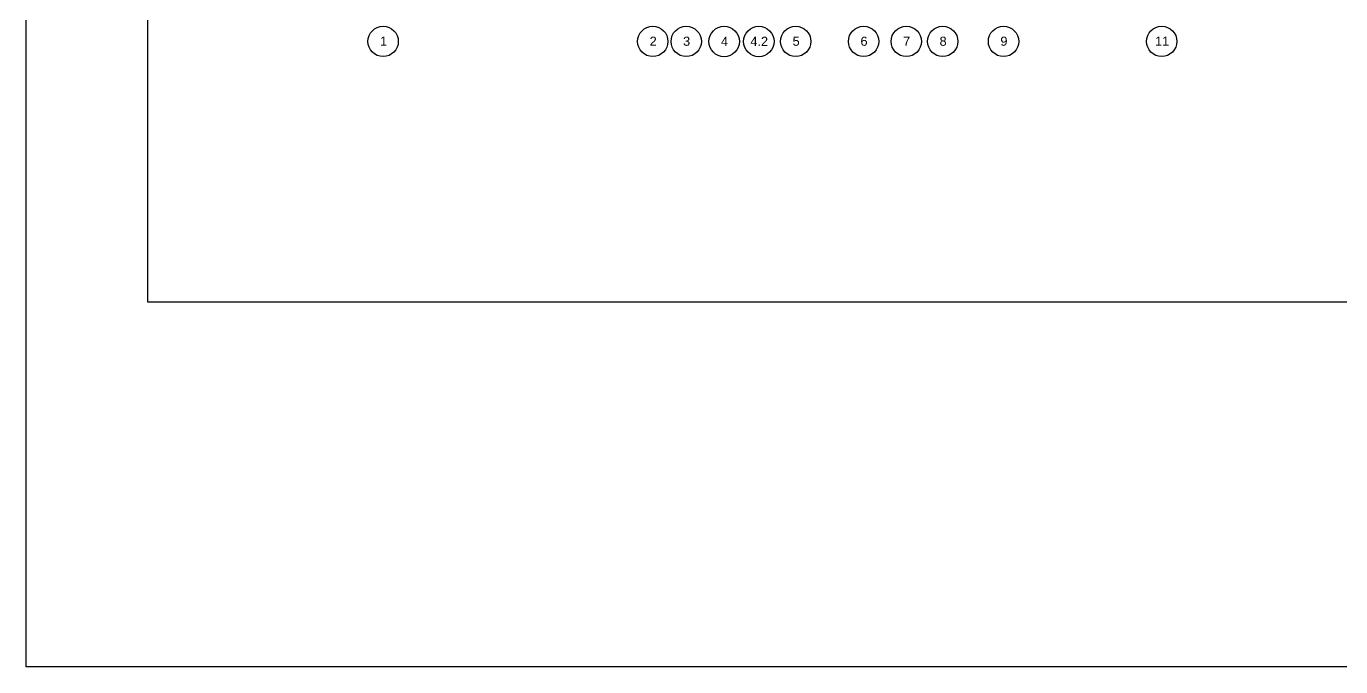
# Model space of a CAD drawing. Header units: inches. Extents: x 30000 to 34048, y 0 to 3165.
# Drawn here: x 30000 to 31297, y 0 to 632 of the extents above; entities that cross this region are included whole.
import ezdxf
from ezdxf.enums import TextEntityAlignment as Align

# ---------------------------------------------------------------- set-up
doc = ezdxf.new("R2010")
doc.units = ezdxf.units.IN
doc.header["$LTSCALE"] = 48
doc.header["$MEASUREMENT"] = 0
doc.linetypes.add('HIDDEN', pattern=[0.375, 0.25, -0.125])
doc.layers.add('_0_Objects', color=8, linetype='Continuous')
doc.layers.add('S-Grid-Iden', color=8, linetype='Continuous')
doc.layers.add('A-ANNO-NPLT', color=8, linetype='Continuous', plot=False)
doc.styles.get("Standard").update_dxf_attribs({"font": 'arial.ttf'})

# ---------------------------------------------------------------- blocks, each defined once
blk = doc.blocks.new('Column Bubble')
blk.add_circle((-0.004, -0.002), 0.156)
blk.add_attdef('XX', text='', height=0.0938).set_placement((0, 0), align=Align.MIDDLE_CENTER)
blk = doc.blocks.new('5TH FLOOR - STRUCTURAL GRID')
at = {"layer": 'S-Grid-Iden', "xscale": 96, "yscale": 96, "zscale": 96}
for p, values in [((8336.9, -15424.5), {'XX': '1'}), ((8602.9, -15424.5), {'XX': '2'}), ((8635.9, -15424.5), {'XX': '3'}), ((8673.3, -15424.6), {'XX': '4'}), ((8707.5, -15424.6), {'XX': '4.2'}), ((8743.9, -15424.5), {'XX': '5'}), ((8810.9, -15424.5), {'XX': '6'}), ((8853, -15424.5), {'XX': '7'}), ((8888.9, -15424.5), {'XX': '8'}), ((8948.9, -15424.5), {'XX': '9'}), ((9104.9, -15424.5), {'XX': '11'})]:
    blk.add_blockref('Column Bubble', p, dxfattribs=at).add_auto_attribs(values)

msp = doc.modelspace()

# ---------------------------------------------------------------- linework, layer by layer
at = {"layer": 'A-ANNO-NPLT'}
for points in [[(30000, 0), (30000, 2976), (34048, 2976), (34048, 0)], [(30120, 360), (30120, 2616), (33928, 2616), (33928, 360)]]:
    msp.add_lwpolyline(points, close=True, dxfattribs=at)

# ---------------------------------------------------------------- block references
at = {"layer": '_0_Objects', "linetype": 'HIDDEN'}
msp.add_blockref('5TH FLOOR - STRUCTURAL GRID', (22015.5, 16042), dxfattribs=at)

doc.saveas('drawing.dxf')
